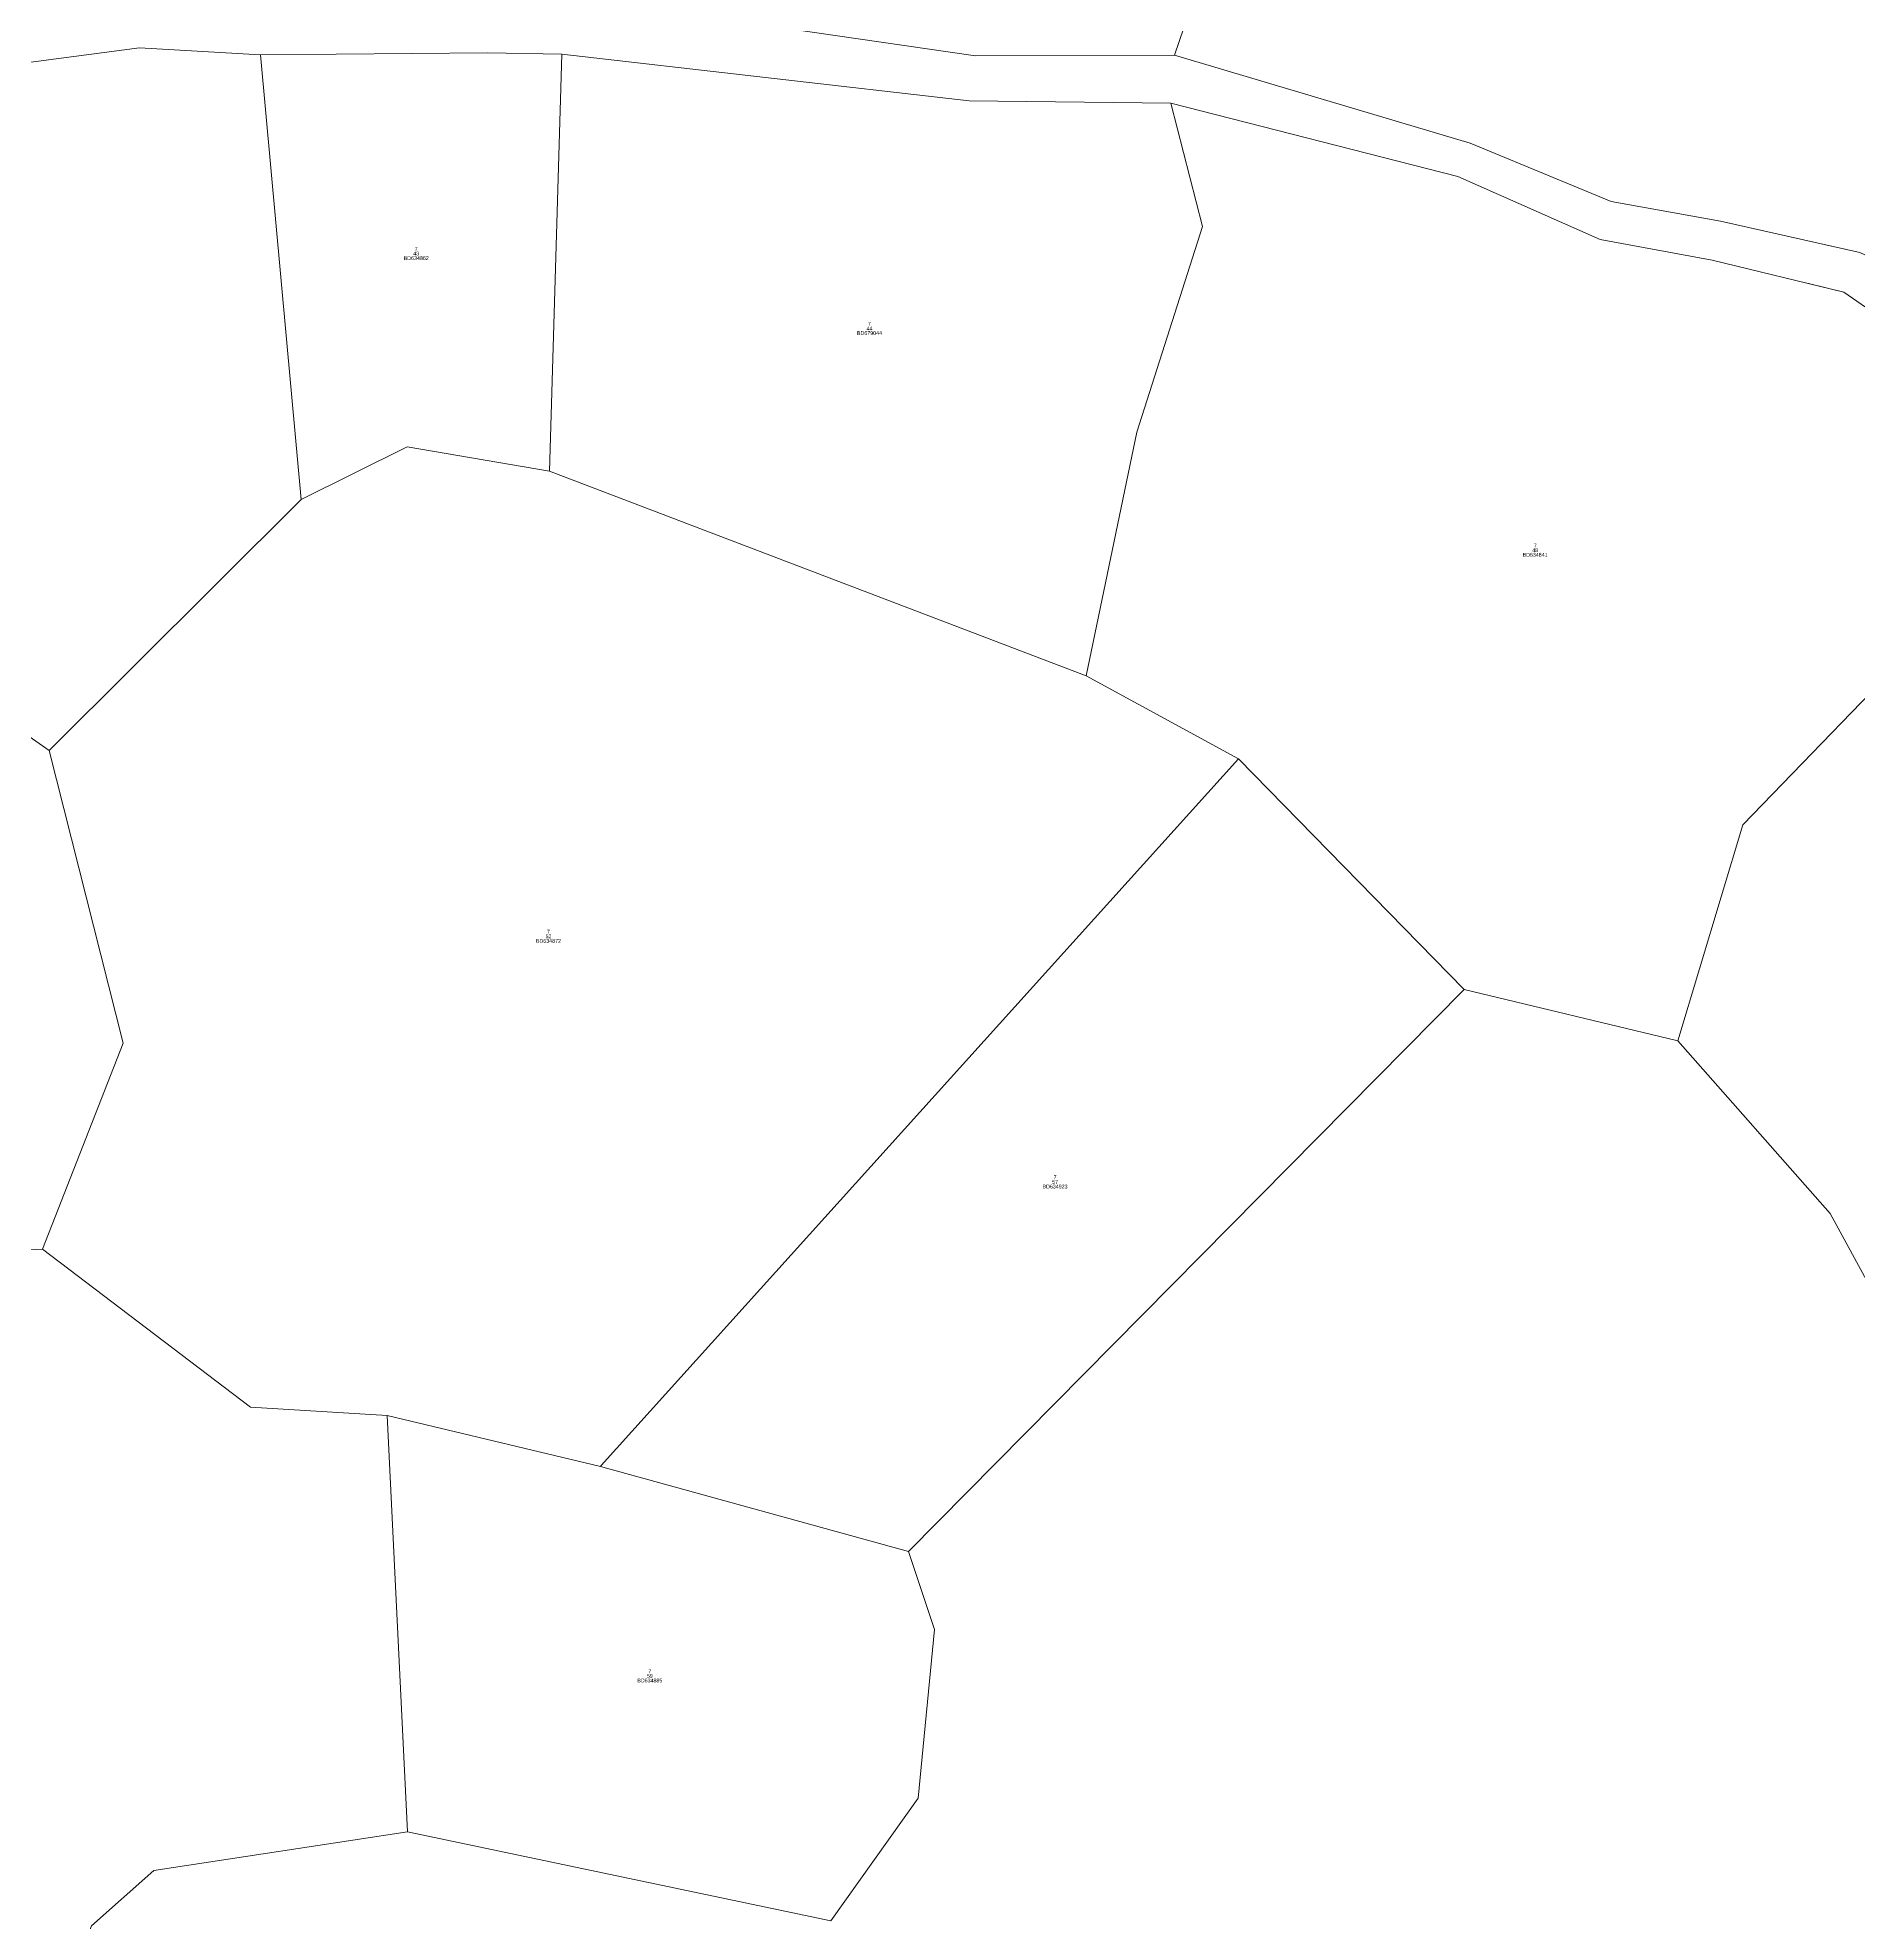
# Model space of a CAD drawing. Header units: metres. Extents: x 547915 to 556085, y 1814738 to 1822008.
# Drawn here: x 550677.1 to 550914.3, y 1819338.4 to 1819584.1 of the extents above; entities that cross this region are included whole.
import ezdxf
from ezdxf.enums import TextEntityAlignment as Align

# ---------------------------------------------------------------- set-up
doc = ezdxf.new("R2010")
doc.units = ezdxf.units.M
doc.header["$LTSCALE"] = 1.6
doc.layers.add('10', color=7, linetype='Continuous', lineweight=13)
doc.layers.add('23', color=7, linetype='Continuous', lineweight=13)
doc.layers.add('20', color=7, linetype='Continuous')

msp = doc.modelspace()

# ---------------------------------------------------------------- linework, layer by layer
at = {"layer": '10'}
for p, q in [((550706.13, 1819581.85), (550711.39, 1819523.89)), ((550678.55, 1819491.16), (550711.39, 1819523.89)), ((550654.86, 1819507.81), (550678.55, 1819491.16)), ((550790.54, 1819386.79), (550862.97, 1819460.04)), ((550722.62, 1819404.49), (550725.27, 1819350.24)), ((550750.4, 1819397.85), (550790.54, 1819386.79))]:
    msp.add_line(p, q, dxfattribs=at)
for points in [[(550825.2, 1819581.81), (550837.35, 1819617.5), (550849.39, 1819682.27)], [(550745.36, 1819581.95), (550743.75, 1819527.58), (550813.69, 1819500.92)], [(550824.72, 1819575.55), (550828.84, 1819559.5), (550820.32, 1819532.67), (550813.69, 1819500.92)], [(550743.75, 1819527.58), (550725.23, 1819530.78), (550711.39, 1819523.89)], [(550890.78, 1819453.33), (550899.26, 1819481.49), (550923.7, 1819506.78), (550948.39, 1819521.67)], [(550813.69, 1819500.92), (550833.55, 1819490.1), (550862.97, 1819460.04), (550890.78, 1819453.33)], [(550678.55, 1819491.16), (550688.22, 1819453.05), (550677.69, 1819426.16)], [(550677.69, 1819426.16), (550704.81, 1819405.58), (550722.62, 1819404.49), (550750.4, 1819397.85), (550750.52, 1819397.98), (550833.55, 1819490.1)], [(550890.78, 1819453.33), (550910.63, 1819430.84), (550916.17, 1819420.7), (550918.51, 1819413.09), (550939.87, 1819425.45)], [(550612.94, 1819407.08), (550630.52, 1819423.79), (550677.69, 1819426.16)], [(550790.54, 1819386.79), (550793.92, 1819376.62), (550791.79, 1819354.63), (550780.42, 1819338.61), (550725.27, 1819350.24)], [(550678.52, 1819323.42), (550684.07, 1819337.97), (550692.23, 1819345.21), (550725.27, 1819350.24)]]:
    msp.add_lwpolyline(points, dxfattribs=at)
at = {"layer": '23'}
for points in [[(550734.53, 1819591.17), (550799.28, 1819581.72), (550825.2, 1819581.81)], [(550706.13, 1819581.85), (550690.34, 1819582.75), (550653.75, 1819577.94), (550628.95, 1819572.66)], [(550745.36, 1819581.95), (550735.69, 1819582.12), (550706.13, 1819581.85)], [(550824.72, 1819575.55), (550798.46, 1819575.84), (550745.36, 1819581.95)], [(550825.2, 1819581.81), (550863.72, 1819570.33), (550882.11, 1819562.73), (550896.37, 1819560.18), (550914.52, 1819556.07), (550932.98, 1819547.53)], [(550824.72, 1819575.55), (550862.14, 1819565.99), (550880.67, 1819557.8), (550895.26, 1819555.1), (550912.43, 1819550.94), (550928.79, 1819539.57), (550948.39, 1819521.67)], [(550909.88, 1819557.12), (550914.52, 1819556.07), (550932.98, 1819547.53)], [(550907.84, 1819552.05), (550912.43, 1819550.94), (550928.79, 1819539.57), (550948.39, 1819521.67)]]:
    msp.add_lwpolyline(points, dxfattribs=at)

# ---------------------------------------------------------------- texts
at = {"layer": '20'}
for s, p in [('BD634862', (550726.4, 1819555.11)), ('BD679044', (550785.465, 1819545.34)), ('BD634872', (550743.635, 1819466.11)), ('BD634923', (550809.64, 1819434.09)), ('BD634885', (550756.84, 1819369.71))]:
    msp.add_text(s, height=0.5, dxfattribs=at).set_placement(p, align=Align.CENTER)
for s, width, p in [('43', 0.95, (550726.395, 1819555.71)), ('7', 0.9, (550726.4, 1819556.31)), ('44', 0.95, (550785.465, 1819545.94)), ('7', 0.9, (550785.45, 1819546.54)), ('7', 0.95, (550872.215, 1819517.64)), ('BD634841', 0.95, (550872.195, 1819516.44)), ('48', 0.95, (550872.205, 1819517.04)), ('52', 0.95, (550743.635, 1819466.71)), ('7', 0.9, (550743.62, 1819467.31)), ('57', 0.95, (550809.645, 1819434.69)), ('7', 0.95, (550809.645, 1819435.29)), ('59', 0.95, (550756.835, 1819370.31)), ('7', 0.95, (550756.835, 1819370.91))]:
    msp.add_text(s, height=0.5, dxfattribs=dict(at, width=width)).set_placement(p, align=Align.CENTER)

doc.saveas('drawing.dxf')
